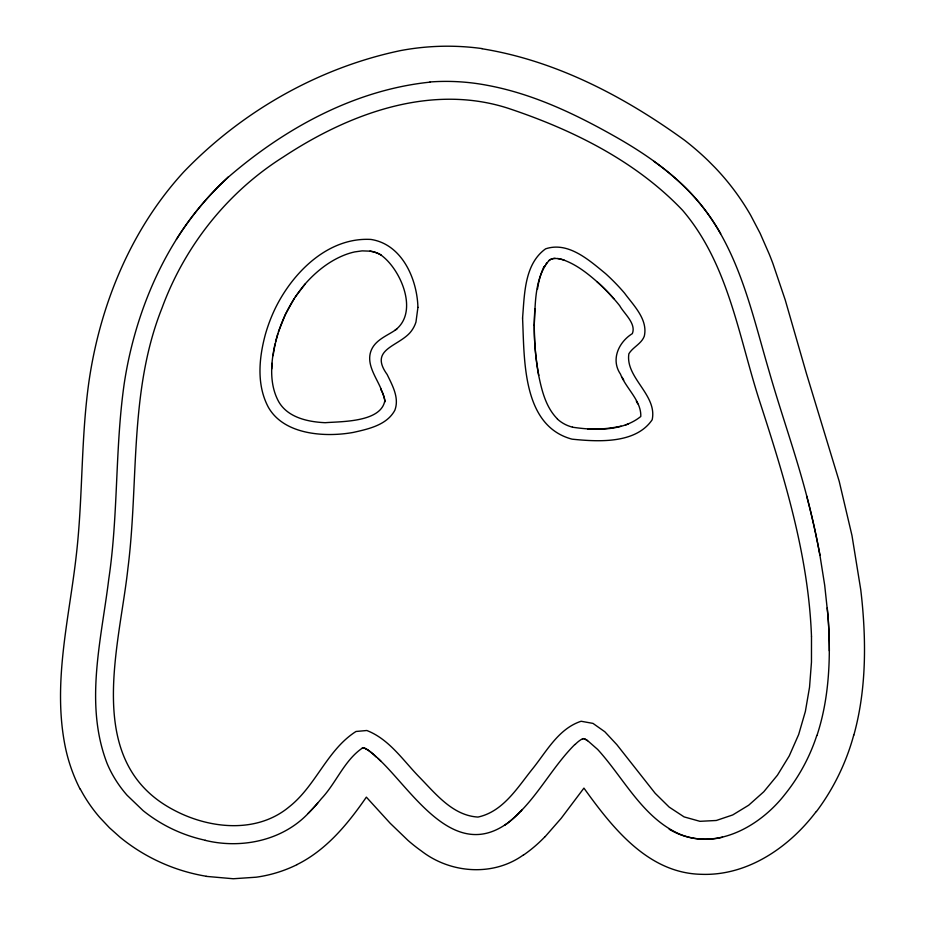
<?xml version="1.0" encoding="UTF-8"?>
<svg xmlns="http://www.w3.org/2000/svg" width="925" height="925" viewBox="0 0 925 925"><rect width="100%" height="100%" fill="white"/><g stroke="black" fill="none" stroke-linecap="round" stroke-linejoin="round"><path stroke-width="1.39" d="M534.199 325.126C535.494 303.608 534.373 278.24 548.93 260.63A8.938 8.938 0 0 1 552.19 258.769M429.952 81.978A218.867 218.867 0 0 1 487.105 85.285C533.274 93.807 576.09 114.365 616.628 137.42C649.917 156.417 681.968 179.288 705.208 210.218C740.358 257.034 752.707 315.552 768.918 370.613C781.428 414.562 797.107 457.574 808.23 501.928A785.545 785.545 0 0 1 819.92 555.185L824.695 585.236L827.933 615.483A440.219 440.219 0 0 1 829.32 650.853C829.158 679.436 825.979 708.272 816.948 735.514M275.06 343.799C270.863 362.739 269.036 384.222 278.772 401.82C287.987 417.73 308.233 421.927 325.218 422.702C340.805 421.43 380.198 422.436 384.696 401.369M275.534 341.822L277.754 333.925M853.856 735.086C865.719 692.154 866.309 646.945 862.169 602.846A570.794 570.794 0 0 0 860.736 589.63L851.971 535.506L839.218 481.358L806.484 373.7L785.244 300.001L772.837 263.347A451.25 451.25 0 0 0 769.299 254.271L760.119 233.308L750.707 215.328A245.992 245.992 0 0 0 714.944 167.494L708.261 160.753A287.374 287.374 0 0 0 684.731 140.357C624.537 96.72 556.11 60.692 482.052 48.759M278.39 331.936L285.316 314.546L294.196 298.544M176.421 239.367A300.949 300.949 0 0 1 228.394 176.999A300.186 300.186 0 0 0 179.334 234.8C154.787 272.563 138.16 315.194 128.679 359.154A409.972 409.972 0 0 0 124.193 383.794C114.943 448.579 118.423 514.485 108.745 579.247C101.345 639.869 84.163 704.341 107.184 763.668A112.757 112.757 0 0 0 112.064 773.809A118.654 118.654 0 0 0 127.095 795.269L143.132 810.658A149.191 149.191 0 0 0 205.315 840.258M295.283 296.879L305.204 283.906M816.243 811.503C789.383 847.173 747.608 876.067 701.335 874.31C648.02 873.258 612.373 827.655 583.929 788.112L561.197 818.301L545.126 836.674M520.729 811.283C540.836 790.667 554.549 764.744 574.934 744.405M205.292 840.374C241.968 849.277 283.802 840.397 309.69 811.826A172.293 172.293 0 0 0 317.726 803.05A214.588 214.588 0 0 0 321.38 798.68C336.318 782.897 344.47 759.876 362.935 747.712A2.648 2.648 0 0 0 362.322 747.92M228.44 177.045C285.039 128.147 354.657 89.956 429.963 82.14M380.88 388.546C375.908 376.706 365.595 363.409 371.399 349.893C375.342 340.747 385.066 336.503 393.021 331.601C420.505 314.512 401.092 268.851 380.441 254.664A28.895 28.895 0 0 0 369.919 251.149L362.103 250.872L354.633 251.924A67.722 67.722 0 0 0 342.597 255.809C328.467 261.798 316.211 271.626 306.002 282.981A140.276 140.276 0 0 0 273.129 355.651M505.825 824.325C451.157 861.718 410.099 786.828 376.244 756.789A77.307 77.307 0 0 0 368.74 750.58L368.243 750.302M523.411 854.92C493.245 876.738 450.463 873.489 421.546 851.093A167.309 167.309 0 0 1 407.902 840.328L390.153 823.238L366.358 797.142C347.939 823.782 326.548 849.971 296.937 864.609M572.482 427.2C594.856 430.518 622.375 431.408 640.794 416.481C641.395 400.652 625.901 388.338 620.478 374.128C610.569 359.582 618.686 342.111 632.342 333.613C636.412 323.565 624.109 313.725 619.704 305.724A179.126 179.126 0 0 0 614.686 299.688L613.83 298.694A200.76 200.76 0 0 0 598.614 283.154C588.08 273.765 576.703 264.642 563.256 259.867A31.519 31.519 0 0 0 557.694 258.549L554.272 258.445A9.481 9.481 0 0 0 548.537 260.896M552.202 258.803L553.566 258.514A13.054 13.054 0 0 1 555.254 258.41M206.171 876.368L233.273 878.75L256.179 877.201A133.454 133.454 0 0 0 296.971 864.678M369.919 251.137L371.006 251.299A28.721 28.721 0 0 1 381.354 255.173M557.498 419.002C545.912 407.439 541.83 390.732 538.639 375.203M545.056 836.616A139.317 139.317 0 0 1 523.504 855.058M853.74 735.051A226.371 226.371 0 0 1 816.393 811.618M482.075 48.586A253.034 253.034 0 0 0 400.398 50.621C318.327 67.826 241.702 111.59 183.705 171.969C130.645 229.805 99.784 305.562 88.788 382.707C80.799 440.196 82.938 498.529 76.185 556.156C69.144 618.351 52.898 681.286 64.704 743.966A167.171 167.171 0 0 0 80.186 789.303M80.382 789.21A152.879 152.879 0 0 0 99.715 817.411L109.451 827.759L120.053 837.241A183.844 183.844 0 0 0 206.194 876.253M368.196 750.36A20.997 20.997 0 0 0 363.745 747.816A2.682 2.682 0 0 0 363.074 747.689A2.208 2.208 0 0 1 363.641 747.839L363.733 747.862A15.401 15.401 0 0 1 365.595 748.695M378.013 758.431A162.754 162.754 0 0 1 381.077 761.437M522.243 809.525A111.416 111.416 0 0 1 505.906 824.429M575.096 744.567A29.23 29.23 0 0 1 582.461 738.798M582.553 738.971A3.931 3.931 0 0 1 583.386 738.693L583.952 738.763A12.719 12.719 0 0 1 587.629 740.647L597.619 749.412A151.33 151.33 0 0 1 602.395 754.835C626.19 782.839 644.771 818.683 679.794 834.211C718.679 850.168 760.997 825.088 784.758 794.587A185.856 185.856 0 0 0 816.798 735.468M827.251 607.91A446.093 446.093 0 0 1 829.332 650.853M720.668 233.678A210.888 210.888 0 0 0 688.952 191.244A255.115 255.115 0 0 0 653.882 161.332M806.704 496.089A791.95 791.95 0 0 1 819.932 555.185M722.471 837.241A70.728 70.728 0 0 1 669.203 829.239M583.432 738.555A10.314 10.314 0 0 1 587.514 740.763M520.659 811.213A106.872 106.872 0 0 1 504.576 825.366M365.699 748.522A61.385 61.385 0 0 1 376.105 756.928M317.726 803.05A169.229 169.229 0 0 1 308.06 813.48M623.728 380.129A134.888 134.888 0 0 1 622.167 377.342M628.433 423.997A64.773 64.773 0 0 1 625.416 424.968M621.103 426.147A130.783 130.783 0 0 1 587.664 429.015M572.494 427.153A34.826 34.826 0 0 1 557.417 419.094M538.755 375.18A264.481 264.481 0 0 1 534.893 308.834M537.506 289.109A80.833 80.833 0 0 1 543.888 266.77M544.212 266.909A36.642 36.642 0 0 1 544.86 265.764M557.694 258.537A32.629 32.629 0 0 1 564.458 260.318M596.926 281.628A199.812 199.812 0 0 1 613.83 298.706M545.923 264.099A23.9 23.9 0 0 1 546.987 262.665M538.593 375.203A270.331 270.331 0 0 1 534.315 325.137M636.331 401.172A96.848 96.848 0 0 1 637.718 403.82M396.975 328.895A46.632 46.632 0 0 1 394.836 330.422M385.066 401.785A39.729 39.729 0 0 0 380.591 388.708A40.538 40.538 0 0 1 384.997 401.323M271.73 368.936A103.843 103.843 0 0 1 271.996 363.305M811.491 636.62L811.468 662.138L809.537 687.217L805.363 711.475L798.668 734.519L789.245 755.91L777.451 775.173L763.772 791.777L748.707 805.201L732.716 814.948L716.297 820.487L699.936 821.319L684.107 816.902L669.191 807.109L655.154 793.28L616.836 744.648L604.834 731.768L592.983 723.396L581.12 721.257C558.168 728.75 546.305 752.002 531.921 769.635C517.098 788.204 502.876 811.699 477.971 817.064C452.741 815.561 435.86 793.962 419.476 777.231C403.173 760.57 389.356 739.248 366.843 730.507L356.009 731.478C327.092 749.84 315.98 785.788 289.167 806.854C256.479 834.107 208.576 828.777 173.229 809.733C83.053 761.911 119.221 648.298 127.904 568.447C138.912 481.717 128.899 391.021 161.968 308.141C184.595 246.351 227.284 192.308 283.038 157.157C347.973 114.226 429.639 83.331 507.293 108.005C571.569 129.28 635.371 160.673 682.569 210.276C728.981 264.504 738.809 337.798 760.373 403.52C784.943 479.231 808.589 556.48 811.491 636.62M522.567 318.038C524.487 359.016 521.885 425.789 572.066 439.167C598.036 441.78 635.741 444.092 652.183 419.742C657.49 394.802 625.092 377.735 628.873 353.766C632.954 346.991 641.464 343.88 644.297 336.168C648.136 319.437 633.544 305.435 624.514 293.109A212.102 212.102 0 0 0 605.597 273.65C589.237 260.283 568.355 241.252 545.6 248.837C524.278 264.134 524.556 294.358 522.567 318.038M417.927 307.389L415.961 322.097A30.305 30.305 0 0 1 410.087 332.642C397.23 346.921 369.04 349.43 387.136 374.475C392.385 385.39 399.531 397.912 394.836 410.272C386.87 425.118 368.335 429.038 353.211 432.438A134.599 134.599 0 0 1 328.537 434.519C306.175 434.299 280.252 428.206 268.377 407.289C256.364 384.869 258.977 357.882 265.44 334.179A161.852 161.852 0 0 1 275.396 308.094C293.028 272.228 328.178 237.054 370.913 239.436C402.063 244.223 417.14 278.992 417.927 307.389"/></g></svg>
